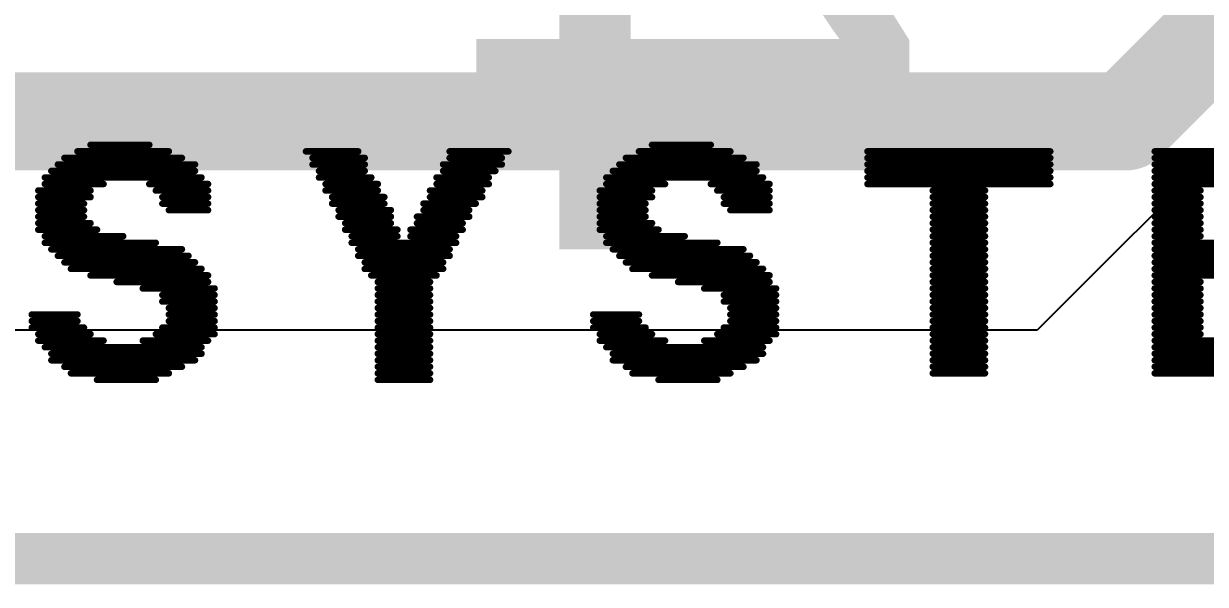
# Model space of a CAD drawing. Header units: millimetres. Extents: x 0.99 to 6.96, y 0.76 to 5.84.
# Drawn here: x 1.5677 to 1.7487, y 3.1831 to 3.269 of the extents above; entities that cross this region are included whole.
import ezdxf

# ---------------------------------------------------------------- set-up
doc = ezdxf.new("R2010")
doc.units = ezdxf.units.MM
doc.header["$MEASUREMENT"] = 0
for name, color, linetype in [('BottomLayer', 5, 'Continuous'), ('BottomOverlay', 54, 'Continuous'), ('TopOverlay', 2, 'Continuous')]:
    doc.layers.add(name, color=color, linetype=linetype)

msp = doc.modelspace()

# ---------------------------------------------------------------- linework, layer by layer
at = {"layer": 'BottomLayer'}
for p, q in [((1.78098, 3.28001), (1.72298, 3.22201)), ((1.72298, 3.22201), (1.53998, 3.22201))]:
    msp.add_line(p, q, dxfattribs=at)
at = {"layer": 'BottomLayer', "const_width": 0.015}
for points in [[(1.7366, 3.254), (1.774, 3.29141)], [(1.51498, 3.254), (1.7366, 3.254)]]:
    msp.add_lwpolyline(points, dxfattribs=at)
at = {"layer": 'BottomLayer', "const_width": 0.0075}
msp.add_lwpolyline([(1.73285, 3.254, 1), (1.74035, 3.254, 1)], format="xyb", close=True, dxfattribs=at)
msp.add_lwpolyline([(1.73285, 3.254, 1), (1.74035, 3.254, 1)], format="xyb", close=True, dxfattribs=at)
at = {"layer": 'TopOverlay'}
for points, const_width in [([(1.57798, 3.25041), (1.58698, 3.25041)], 0.001), ([(1.66398, 3.25041), (1.67298, 3.25041)], 0.001), ([(1.57598, 3.24941), (1.58998, 3.24941)], 0.001), ([(1.61098, 3.24941), (1.61898, 3.24941)], 0.001), ([(1.63298, 3.24941), (1.64198, 3.24941)], 0.001), ([(1.66198, 3.24941), (1.67598, 3.24941)], 0.001), ([(1.69698, 3.24941), (1.72498, 3.24941)], 0.001), ([(1.74098, 3.24941), (1.76398, 3.24941)], 0.001), ([(1.57298, 3.24741), (1.59398, 3.24741)], 0.001), ([(1.57398, 3.24841), (1.59198, 3.24841)], 0.001), ([(1.61198, 3.24841), (1.61998, 3.24841)], 0.001), ([(1.61198, 3.24741), (1.61998, 3.24741)], 0.001), ([(1.63198, 3.24741), (1.64098, 3.24741)], 0.001), ([(1.63298, 3.24841), (1.64098, 3.24841)], 0.001), ([(1.65898, 3.24741), (1.67998, 3.24741)], 0.001), ([(1.65998, 3.24841), (1.67798, 3.24841)], 0.001), ([(1.69698, 3.24841), (1.72498, 3.24841)], 0.001), ([(1.69698, 3.24741), (1.72498, 3.24741)], 0.001), ([(1.74098, 3.24841), (1.76398, 3.24841)], 0.001), ([(1.74098, 3.24741), (1.76398, 3.24741)], 0.001), ([(1.57098, 3.24541), (1.59498, 3.24541)], 0.001), ([(1.57198, 3.24641), (1.59398, 3.24641)], 0.001), ([(1.61298, 3.24641), (1.61998, 3.24641)], 0.001), ([(1.61298, 3.24541), (1.62098, 3.24541)], 0.001), ([(1.63098, 3.24541), (1.63898, 3.24541)], 0.001), ([(1.63198, 3.24641), (1.63998, 3.24641)], 0.001), ([(1.65698, 3.24541), (1.68098, 3.24541)], 0.001), ([(1.65798, 3.24641), (1.67998, 3.24641)], 0.001), ([(1.69698, 3.24641), (1.72498, 3.24641)], 0.001), ([(1.69698, 3.24541), (1.72498, 3.24541)], 0.001), ([(1.74098, 3.24641), (1.76398, 3.24641)], 0.001), ([(1.74098, 3.24541), (1.76398, 3.24541)], 0.001), ([(1.56998, 3.24341), (1.57798, 3.24341)], 0.001), ([(1.57098, 3.24441), (1.57998, 3.24441)], 0.001), ([(1.58698, 3.24441), (1.59598, 3.24441)], 0.001), ([(1.58798, 3.24341), (1.59598, 3.24341)], 0.001), ([(1.61398, 3.24441), (1.62198, 3.24441)], 0.001), ([(1.61398, 3.24341), (1.62198, 3.24341)], 0.001), ([(1.62998, 3.24341), (1.63798, 3.24341)], 0.001), ([(1.63098, 3.24441), (1.63898, 3.24441)], 0.001), ([(1.65598, 3.24341), (1.66398, 3.24341)], 0.001), ([(1.65698, 3.24441), (1.66598, 3.24441)], 0.001), ([(1.67298, 3.24441), (1.68198, 3.24441)], 0.001), ([(1.67398, 3.24341), (1.68198, 3.24341)], 0.001), ([(1.69698, 3.24441), (1.72498, 3.24441)], 0.001), ([(1.70698, 3.24341), (1.71498, 3.24341)], 0.001), ([(1.74098, 3.24441), (1.76398, 3.24441)], 0.001), ([(1.74098, 3.24341), (1.74798, 3.24341)], 0.001), ([(1.56998, 3.24241), (1.57798, 3.24241)], 0.001), ([(1.56998, 3.24141), (1.57698, 3.24141)], 0.001), ([(1.58898, 3.24241), (1.59598, 3.24241)], 0.001), ([(1.58898, 3.24141), (1.59598, 3.24141)], 0.001), ([(1.61498, 3.24241), (1.62298, 3.24241)], 0.001), ([(1.61498, 3.24141), (1.62298, 3.24141)], 0.001), ([(1.62898, 3.24141), (1.63698, 3.24141)], 0.001), ([(1.62998, 3.24241), (1.63798, 3.24241)], 0.001), ([(1.65598, 3.24241), (1.66398, 3.24241)], 0.001), ([(1.65598, 3.24141), (1.66298, 3.24141)], 0.001), ([(1.67498, 3.24241), (1.68198, 3.24241)], 0.001), ([(1.67498, 3.24141), (1.68198, 3.24141)], 0.001), ([(1.70698, 3.24241), (1.71498, 3.24241)], 0.001), ([(1.70698, 3.24141), (1.71498, 3.24141)], 0.001), ([(1.74098, 3.24241), (1.74798, 3.24241)], 0.001), ([(1.74098, 3.24141), (1.74798, 3.24141)], 0.001), ([(1.56998, 3.24041), (1.57698, 3.24041)], 0.001), ([(1.56998, 3.23941), (1.57698, 3.23941)], 0.001), ([(1.58998, 3.24041), (1.59598, 3.24041)], 0.001), ([(1.61598, 3.24041), (1.62398, 3.24041)], 0.001), ([(1.61598, 3.23941), (1.62398, 3.23941)], 0.001), ([(1.62798, 3.23941), (1.63598, 3.23941)], 0.001), ([(1.62898, 3.24041), (1.63598, 3.24041)], 0.001), ([(1.65598, 3.24041), (1.66298, 3.24041)], 0.001), ([(1.65598, 3.23941), (1.66298, 3.23941)], 0.001), ([(1.67598, 3.24041), (1.68198, 3.24041)], 0.001), ([(1.70698, 3.24041), (1.71498, 3.24041)], 0.001), ([(1.70698, 3.23941), (1.71498, 3.23941)], 0.001), ([(1.74098, 3.24041), (1.74798, 3.24041)], 0.001), ([(1.74098, 3.23941), (1.74798, 3.23941)], 0.001), ([(1.56998, 3.23841), (1.57798, 3.23841)], 0.001), ([(1.61698, 3.23841), (1.62398, 3.23841)], 0.001), ([(1.62798, 3.23841), (1.63498, 3.23841)], 0.001), ([(1.65598, 3.23841), (1.66398, 3.23841)], 0.001), ([(1.70698, 3.23841), (1.71498, 3.23841)], 0.001), ([(1.74098, 3.23841), (1.74798, 3.23841)], 0.001), ([(1.56998, 3.23741), (1.57898, 3.23741)], 0.001), ([(1.57098, 3.23641), (1.58298, 3.23641)], 0.001), ([(1.61698, 3.23741), (1.62498, 3.23741)], 0.001), ([(1.61798, 3.23641), (1.62498, 3.23641)], 0.001), ([(1.62698, 3.23741), (1.63498, 3.23741)], 0.001), ([(1.62698, 3.23641), (1.63398, 3.23641)], 0.001), ([(1.65598, 3.23741), (1.66498, 3.23741)], 0.001), ([(1.65698, 3.23641), (1.66898, 3.23641)], 0.001), ([(1.70698, 3.23741), (1.71498, 3.23741)], 0.001), ([(1.70698, 3.23641), (1.71498, 3.23641)], 0.001), ([(1.74098, 3.23741), (1.74798, 3.23741)], 0.001), ([(1.74098, 3.23641), (1.74798, 3.23641)], 0.001), ([(1.57098, 3.23541), (1.58798, 3.23541)], 0.001), ([(1.57198, 3.23441), (1.59198, 3.23441)], 0.001), ([(1.61798, 3.23541), (1.63398, 3.23541)], 0.001), ([(1.61898, 3.23441), (1.63298, 3.23441)], 0.001), ([(1.65698, 3.23541), (1.67398, 3.23541)], 0.001), ([(1.65798, 3.23441), (1.67798, 3.23441)], 0.001), ([(1.70698, 3.23541), (1.71498, 3.23541)], 0.001), ([(1.70698, 3.23441), (1.71498, 3.23441)], 0.001), ([(1.74098, 3.23541), (1.76298, 3.23541)], 0.001), ([(1.74098, 3.23441), (1.76298, 3.23441)], 0.001), ([(1.57298, 3.23341), (1.59298, 3.23341)], 0.001), ([(1.57398, 3.23241), (1.59398, 3.23241)], 0.001), ([(1.61898, 3.23341), (1.63298, 3.23341)], 0.001), ([(1.61998, 3.23241), (1.63198, 3.23241)], 0.001), ([(1.65898, 3.23341), (1.67898, 3.23341)], 0.001), ([(1.65998, 3.23241), (1.67998, 3.23241)], 0.001), ([(1.70698, 3.23341), (1.71498, 3.23341)], 0.001), ([(1.70698, 3.23241), (1.71498, 3.23241)], 0.001), ([(1.74098, 3.23341), (1.76298, 3.23341)], 0.001), ([(1.74098, 3.23241), (1.76298, 3.23241)], 0.001), ([(1.57498, 3.23141), (1.59498, 3.23141)], 0.001), ([(1.57798, 3.23041), (1.59598, 3.23041)], 0.001), ([(1.61998, 3.23141), (1.63198, 3.23141)], 0.001), ([(1.62098, 3.23041), (1.63098, 3.23041)], 0.001), ([(1.66098, 3.23141), (1.68098, 3.23141)], 0.001), ([(1.66398, 3.23041), (1.68198, 3.23041)], 0.001), ([(1.70698, 3.23141), (1.71498, 3.23141)], 0.001), ([(1.70698, 3.23041), (1.71498, 3.23041)], 0.001), ([(1.74098, 3.23141), (1.76298, 3.23141)], 0.001), ([(1.74098, 3.23041), (1.76298, 3.23041)], 0.001), ([(1.58198, 3.22941), (1.59598, 3.22941)], 0.001), ([(1.62198, 3.22941), (1.62998, 3.22941)], 0.001), ([(1.66798, 3.22941), (1.68198, 3.22941)], 0.001), ([(1.70698, 3.22941), (1.71498, 3.22941)], 0.001), ([(1.74098, 3.22941), (1.74798, 3.22941)], 0.001), ([(1.58598, 3.22841), (1.59698, 3.22841)], 0.001), ([(1.58898, 3.22741), (1.59698, 3.22741)], 0.001), ([(1.62198, 3.22841), (1.62998, 3.22841)], 0.001), ([(1.62198, 3.22741), (1.62998, 3.22741)], 0.001), ([(1.67198, 3.22841), (1.68298, 3.22841)], 0.001), ([(1.67498, 3.22741), (1.68298, 3.22741)], 0.001), ([(1.70698, 3.22841), (1.71498, 3.22841)], 0.001), ([(1.70698, 3.22741), (1.71498, 3.22741)], 0.001), ([(1.74098, 3.22841), (1.74798, 3.22841)], 0.001), ([(1.74098, 3.22741), (1.74798, 3.22741)], 0.001), ([(1.58898, 3.22641), (1.59698, 3.22641)], 0.001), ([(1.58998, 3.22541), (1.59698, 3.22541)], 0.001), ([(1.62198, 3.22641), (1.62998, 3.22641)], 0.001), ([(1.62198, 3.22541), (1.62998, 3.22541)], 0.001), ([(1.67498, 3.22641), (1.68298, 3.22641)], 0.001), ([(1.67598, 3.22541), (1.68298, 3.22541)], 0.001), ([(1.70698, 3.22641), (1.71498, 3.22641)], 0.001), ([(1.70698, 3.22541), (1.71498, 3.22541)], 0.001), ([(1.74098, 3.22641), (1.74798, 3.22641)], 0.001), ([(1.74098, 3.22541), (1.74798, 3.22541)], 0.001), ([(1.56898, 3.22441), (1.57598, 3.22441)], 0.001), ([(1.56898, 3.22341), (1.57598, 3.22341)], 0.001), ([(1.58998, 3.22441), (1.59698, 3.22441)], 0.001), ([(1.58998, 3.22341), (1.59698, 3.22341)], 0.001), ([(1.62198, 3.22441), (1.62998, 3.22441)], 0.001), ([(1.62198, 3.22341), (1.62998, 3.22341)], 0.001), ([(1.65498, 3.22441), (1.66198, 3.22441)], 0.001), ([(1.65498, 3.22341), (1.66198, 3.22341)], 0.001), ([(1.67598, 3.22441), (1.68298, 3.22441)], 0.001), ([(1.67598, 3.22341), (1.68298, 3.22341)], 0.001), ([(1.70698, 3.22441), (1.71498, 3.22441)], 0.001), ([(1.70698, 3.22341), (1.71498, 3.22341)], 0.001), ([(1.74098, 3.22441), (1.74798, 3.22441)], 0.001), ([(1.74098, 3.22341), (1.74798, 3.22341)], 0.001), ([(1.56898, 3.22241), (1.57698, 3.22241)], 0.001), ([(1.56998, 3.22141), (1.57798, 3.22141)], 0.001), ([(1.58798, 3.22141), (1.59698, 3.22141)], 0.001), ([(1.58898, 3.22241), (1.59698, 3.22241)], 0.001), ([(1.62198, 3.22241), (1.62998, 3.22241)], 0.001), ([(1.62198, 3.22141), (1.62998, 3.22141)], 0.001), ([(1.65498, 3.22241), (1.66298, 3.22241)], 0.001), ([(1.65598, 3.22141), (1.66398, 3.22141)], 0.001), ([(1.67398, 3.22141), (1.68298, 3.22141)], 0.001), ([(1.67498, 3.22241), (1.68298, 3.22241)], 0.001), ([(1.70698, 3.22241), (1.71498, 3.22241)], 0.001), ([(1.70698, 3.22141), (1.71498, 3.22141)], 0.001), ([(1.74098, 3.22241), (1.74798, 3.22241)], 0.001), ([(1.74098, 3.22141), (1.74798, 3.22141)], 0.001), ([(1.56998, 3.22041), (1.57998, 3.22041)], 0.001), ([(1.58598, 3.22041), (1.59598, 3.22041)], 0.001), ([(1.62198, 3.22041), (1.62998, 3.22041)], 0.001), ([(1.65598, 3.22041), (1.66598, 3.22041)], 0.001), ([(1.67198, 3.22041), (1.68198, 3.22041)], 0.001), ([(1.70698, 3.22041), (1.71498, 3.22041)], 0.001), ([(1.74098, 3.22041), (1.76398, 3.22041)], 0.001), ([(1.57098, 3.21941), (1.59498, 3.21941)], 0.001), ([(1.57198, 3.21841), (1.59498, 3.21841)], 0.001), ([(1.62198, 3.21941), (1.62998, 3.21941)], 0.001), ([(1.62198, 3.21841), (1.62998, 3.21841)], 0.001), ([(1.65698, 3.21941), (1.68098, 3.21941)], 0.001), ([(1.65798, 3.21841), (1.68098, 3.21841)], 0.001), ([(1.70698, 3.21941), (1.71498, 3.21941)], 0.001), ([(1.70698, 3.21841), (1.71498, 3.21841)], 0.001), ([(1.74098, 3.21941), (1.76398, 3.21941)], 0.001), ([(1.74098, 3.21841), (1.76398, 3.21841)], 0.001), ([(1.57198, 3.21741), (1.59398, 3.21741)], 0.001), ([(1.57398, 3.21641), (1.59198, 3.21641)], 0.001), ([(1.62198, 3.21741), (1.62998, 3.21741)], 0.001), ([(1.62198, 3.21641), (1.62998, 3.21641)], 0.001), ([(1.65798, 3.21741), (1.67998, 3.21741)], 0.001), ([(1.65998, 3.21641), (1.67798, 3.21641)], 0.001), ([(1.70698, 3.21741), (1.71498, 3.21741)], 0.001), ([(1.70698, 3.21641), (1.71498, 3.21641)], 0.001), ([(1.74098, 3.21741), (1.76398, 3.21741)], 0.001), ([(1.74098, 3.21641), (1.76398, 3.21641)], 0.001), ([(1.57498, 3.21541), (1.58998, 3.21541)], 0.001), ([(1.57898, 3.21441), (1.58798, 3.21441)], 0.001), ([(1.62198, 3.21541), (1.62998, 3.21541)], 0.001), ([(1.62198, 3.21441), (1.62998, 3.21441)], 0.001), ([(1.66098, 3.21541), (1.67598, 3.21541)], 0.001), ([(1.66498, 3.21441), (1.67398, 3.21441)], 0.001), ([(1.70698, 3.21541), (1.71498, 3.21541)], 0.001), ([(1.74098, 3.21541), (1.76398, 3.21541)], 0.001), ([(0.99657, 3.18701), (6.67028, 3.18701)], 0.00787)]:
    msp.add_lwpolyline(points, dxfattribs=dict(at, const_width=const_width))
at = {"layer": 'TopOverlay', "const_width": 0.0005}
for points in [[(1.57773, 3.25041, 1), (1.57823, 3.25041, 1)], [(1.58673, 3.25041, 1), (1.58723, 3.25041, 1)], [(1.66373, 3.25041, 1), (1.66423, 3.25041, 1)], [(1.67273, 3.25041, 1), (1.67323, 3.25041, 1)], [(1.57573, 3.24941, 1), (1.57623, 3.24941, 1)], [(1.58973, 3.24941, 1), (1.59023, 3.24941, 1)], [(1.61073, 3.24941, 1), (1.61123, 3.24941, 1)], [(1.61873, 3.24941, 1), (1.61923, 3.24941, 1)], [(1.63273, 3.24941, 1), (1.63323, 3.24941, 1)], [(1.64173, 3.24941, 1), (1.64223, 3.24941, 1)], [(1.66173, 3.24941, 1), (1.66223, 3.24941, 1)], [(1.67573, 3.24941, 1), (1.67623, 3.24941, 1)], [(1.69673, 3.24941, 1), (1.69723, 3.24941, 1)], [(1.72473, 3.24941, 1), (1.72523, 3.24941, 1)], [(1.74073, 3.24941, 1), (1.74123, 3.24941, 1)], [(1.57273, 3.24741, 1), (1.57323, 3.24741, 1)], [(1.57373, 3.24841, 1), (1.57423, 3.24841, 1)], [(1.59173, 3.24841, 1), (1.59223, 3.24841, 1)], [(1.59373, 3.24741, 1), (1.59423, 3.24741, 1)], [(1.61173, 3.24841, 1), (1.61223, 3.24841, 1)], [(1.61173, 3.24741, 1), (1.61223, 3.24741, 1)], [(1.61973, 3.24841, 1), (1.62023, 3.24841, 1)], [(1.61973, 3.24741, 1), (1.62023, 3.24741, 1)], [(1.63173, 3.24741, 1), (1.63223, 3.24741, 1)], [(1.63273, 3.24841, 1), (1.63323, 3.24841, 1)], [(1.64073, 3.24841, 1), (1.64123, 3.24841, 1)], [(1.64073, 3.24741, 1), (1.64123, 3.24741, 1)], [(1.65873, 3.24741, 1), (1.65923, 3.24741, 1)], [(1.65973, 3.24841, 1), (1.66023, 3.24841, 1)], [(1.67773, 3.24841, 1), (1.67823, 3.24841, 1)], [(1.67973, 3.24741, 1), (1.68023, 3.24741, 1)], [(1.69673, 3.24841, 1), (1.69723, 3.24841, 1)], [(1.69673, 3.24741, 1), (1.69723, 3.24741, 1)], [(1.72473, 3.24841, 1), (1.72523, 3.24841, 1)], [(1.72473, 3.24741, 1), (1.72523, 3.24741, 1)], [(1.74073, 3.24841, 1), (1.74123, 3.24841, 1)], [(1.74073, 3.24741, 1), (1.74123, 3.24741, 1)], [(1.57073, 3.24541, 1), (1.57123, 3.24541, 1)], [(1.57173, 3.24641, 1), (1.57223, 3.24641, 1)], [(1.59373, 3.24641, 1), (1.59423, 3.24641, 1)], [(1.59473, 3.24541, 1), (1.59523, 3.24541, 1)], [(1.61273, 3.24641, 1), (1.61323, 3.24641, 1)], [(1.61273, 3.24541, 1), (1.61323, 3.24541, 1)], [(1.61973, 3.24641, 1), (1.62023, 3.24641, 1)], [(1.62073, 3.24541, 1), (1.62123, 3.24541, 1)], [(1.63073, 3.24541, 1), (1.63123, 3.24541, 1)], [(1.63173, 3.24641, 1), (1.63223, 3.24641, 1)], [(1.63873, 3.24541, 1), (1.63923, 3.24541, 1)], [(1.63973, 3.24641, 1), (1.64023, 3.24641, 1)], [(1.65673, 3.24541, 1), (1.65723, 3.24541, 1)], [(1.65773, 3.24641, 1), (1.65823, 3.24641, 1)], [(1.67973, 3.24641, 1), (1.68023, 3.24641, 1)], [(1.68073, 3.24541, 1), (1.68123, 3.24541, 1)], [(1.69673, 3.24641, 1), (1.69723, 3.24641, 1)], [(1.69673, 3.24541, 1), (1.69723, 3.24541, 1)], [(1.72473, 3.24641, 1), (1.72523, 3.24641, 1)], [(1.72473, 3.24541, 1), (1.72523, 3.24541, 1)], [(1.74073, 3.24641, 1), (1.74123, 3.24641, 1)], [(1.74073, 3.24541, 1), (1.74123, 3.24541, 1)], [(1.56973, 3.24341, 1), (1.57023, 3.24341, 1)], [(1.57073, 3.24441, 1), (1.57123, 3.24441, 1)], [(1.57773, 3.24341, 1), (1.57823, 3.24341, 1)], [(1.57973, 3.24441, 1), (1.58023, 3.24441, 1)], [(1.58673, 3.24441, 1), (1.58723, 3.24441, 1)], [(1.58773, 3.24341, 1), (1.58823, 3.24341, 1)], [(1.59573, 3.24441, 1), (1.59623, 3.24441, 1)], [(1.59573, 3.24341, 1), (1.59623, 3.24341, 1)], [(1.61373, 3.24441, 1), (1.61423, 3.24441, 1)], [(1.61373, 3.24341, 1), (1.61423, 3.24341, 1)], [(1.62173, 3.24441, 1), (1.62223, 3.24441, 1)], [(1.62173, 3.24341, 1), (1.62223, 3.24341, 1)], [(1.62973, 3.24341, 1), (1.63023, 3.24341, 1)], [(1.63073, 3.24441, 1), (1.63123, 3.24441, 1)], [(1.63773, 3.24341, 1), (1.63823, 3.24341, 1)], [(1.63873, 3.24441, 1), (1.63923, 3.24441, 1)], [(1.65573, 3.24341, 1), (1.65623, 3.24341, 1)], [(1.65673, 3.24441, 1), (1.65723, 3.24441, 1)], [(1.66373, 3.24341, 1), (1.66423, 3.24341, 1)], [(1.66573, 3.24441, 1), (1.66623, 3.24441, 1)], [(1.67273, 3.24441, 1), (1.67323, 3.24441, 1)], [(1.67373, 3.24341, 1), (1.67423, 3.24341, 1)], [(1.68173, 3.24441, 1), (1.68223, 3.24441, 1)], [(1.68173, 3.24341, 1), (1.68223, 3.24341, 1)], [(1.69673, 3.24441, 1), (1.69723, 3.24441, 1)], [(1.70673, 3.24341, 1), (1.70723, 3.24341, 1)], [(1.71473, 3.24341, 1), (1.71523, 3.24341, 1)], [(1.72473, 3.24441, 1), (1.72523, 3.24441, 1)], [(1.74073, 3.24441, 1), (1.74123, 3.24441, 1)], [(1.74073, 3.24341, 1), (1.74123, 3.24341, 1)], [(1.74773, 3.24341, 1), (1.74823, 3.24341, 1)], [(1.56973, 3.24241, 1), (1.57023, 3.24241, 1)], [(1.56973, 3.24141, 1), (1.57023, 3.24141, 1)], [(1.57673, 3.24141, 1), (1.57723, 3.24141, 1)], [(1.57773, 3.24241, 1), (1.57823, 3.24241, 1)], [(1.58873, 3.24241, 1), (1.58923, 3.24241, 1)], [(1.58873, 3.24141, 1), (1.58923, 3.24141, 1)], [(1.59573, 3.24241, 1), (1.59623, 3.24241, 1)], [(1.59573, 3.24141, 1), (1.59623, 3.24141, 1)], [(1.61473, 3.24241, 1), (1.61523, 3.24241, 1)], [(1.61473, 3.24141, 1), (1.61523, 3.24141, 1)], [(1.62273, 3.24241, 1), (1.62323, 3.24241, 1)], [(1.62273, 3.24141, 1), (1.62323, 3.24141, 1)], [(1.62873, 3.24141, 1), (1.62923, 3.24141, 1)], [(1.62973, 3.24241, 1), (1.63023, 3.24241, 1)], [(1.63673, 3.24141, 1), (1.63723, 3.24141, 1)], [(1.63773, 3.24241, 1), (1.63823, 3.24241, 1)], [(1.65573, 3.24241, 1), (1.65623, 3.24241, 1)], [(1.65573, 3.24141, 1), (1.65623, 3.24141, 1)], [(1.66273, 3.24141, 1), (1.66323, 3.24141, 1)], [(1.66373, 3.24241, 1), (1.66423, 3.24241, 1)], [(1.67473, 3.24241, 1), (1.67523, 3.24241, 1)], [(1.67473, 3.24141, 1), (1.67523, 3.24141, 1)], [(1.68173, 3.24241, 1), (1.68223, 3.24241, 1)], [(1.68173, 3.24141, 1), (1.68223, 3.24141, 1)], [(1.70673, 3.24241, 1), (1.70723, 3.24241, 1)], [(1.70673, 3.24141, 1), (1.70723, 3.24141, 1)], [(1.71473, 3.24241, 1), (1.71523, 3.24241, 1)], [(1.71473, 3.24141, 1), (1.71523, 3.24141, 1)], [(1.74073, 3.24241, 1), (1.74123, 3.24241, 1)], [(1.74073, 3.24141, 1), (1.74123, 3.24141, 1)], [(1.74773, 3.24241, 1), (1.74823, 3.24241, 1)], [(1.74773, 3.24141, 1), (1.74823, 3.24141, 1)], [(1.56973, 3.24041, 1), (1.57023, 3.24041, 1)], [(1.56973, 3.23941, 1), (1.57023, 3.23941, 1)], [(1.57673, 3.24041, 1), (1.57723, 3.24041, 1)], [(1.57673, 3.23941, 1), (1.57723, 3.23941, 1)], [(1.58973, 3.24041, 1), (1.59023, 3.24041, 1)], [(1.59573, 3.24041, 1), (1.59623, 3.24041, 1)], [(1.61573, 3.24041, 1), (1.61623, 3.24041, 1)], [(1.61573, 3.23941, 1), (1.61623, 3.23941, 1)], [(1.62373, 3.24041, 1), (1.62423, 3.24041, 1)], [(1.62373, 3.23941, 1), (1.62423, 3.23941, 1)], [(1.62773, 3.23941, 1), (1.62823, 3.23941, 1)], [(1.62873, 3.24041, 1), (1.62923, 3.24041, 1)], [(1.63573, 3.24041, 1), (1.63623, 3.24041, 1)], [(1.63573, 3.23941, 1), (1.63623, 3.23941, 1)], [(1.65573, 3.24041, 1), (1.65623, 3.24041, 1)], [(1.65573, 3.23941, 1), (1.65623, 3.23941, 1)], [(1.66273, 3.24041, 1), (1.66323, 3.24041, 1)], [(1.66273, 3.23941, 1), (1.66323, 3.23941, 1)], [(1.67573, 3.24041, 1), (1.67623, 3.24041, 1)], [(1.68173, 3.24041, 1), (1.68223, 3.24041, 1)], [(1.70673, 3.24041, 1), (1.70723, 3.24041, 1)], [(1.70673, 3.23941, 1), (1.70723, 3.23941, 1)], [(1.71473, 3.24041, 1), (1.71523, 3.24041, 1)], [(1.71473, 3.23941, 1), (1.71523, 3.23941, 1)], [(1.74073, 3.24041, 1), (1.74123, 3.24041, 1)], [(1.74073, 3.23941, 1), (1.74123, 3.23941, 1)], [(1.74773, 3.24041, 1), (1.74823, 3.24041, 1)], [(1.74773, 3.23941, 1), (1.74823, 3.23941, 1)], [(1.56973, 3.23841, 1), (1.57023, 3.23841, 1)], [(1.57773, 3.23841, 1), (1.57823, 3.23841, 1)], [(1.61673, 3.23841, 1), (1.61723, 3.23841, 1)], [(1.62373, 3.23841, 1), (1.62423, 3.23841, 1)], [(1.62773, 3.23841, 1), (1.62823, 3.23841, 1)], [(1.63473, 3.23841, 1), (1.63523, 3.23841, 1)], [(1.65573, 3.23841, 1), (1.65623, 3.23841, 1)], [(1.66373, 3.23841, 1), (1.66423, 3.23841, 1)], [(1.70673, 3.23841, 1), (1.70723, 3.23841, 1)], [(1.71473, 3.23841, 1), (1.71523, 3.23841, 1)], [(1.74073, 3.23841, 1), (1.74123, 3.23841, 1)], [(1.74773, 3.23841, 1), (1.74823, 3.23841, 1)], [(1.56973, 3.23741, 1), (1.57023, 3.23741, 1)], [(1.57073, 3.23641, 1), (1.57123, 3.23641, 1)], [(1.57873, 3.23741, 1), (1.57923, 3.23741, 1)], [(1.58273, 3.23641, 1), (1.58323, 3.23641, 1)], [(1.61673, 3.23741, 1), (1.61723, 3.23741, 1)], [(1.61773, 3.23641, 1), (1.61823, 3.23641, 1)], [(1.62473, 3.23741, 1), (1.62523, 3.23741, 1)], [(1.62473, 3.23641, 1), (1.62523, 3.23641, 1)], [(1.62673, 3.23741, 1), (1.62723, 3.23741, 1)], [(1.62673, 3.23641, 1), (1.62723, 3.23641, 1)], [(1.63373, 3.23641, 1), (1.63423, 3.23641, 1)], [(1.63473, 3.23741, 1), (1.63523, 3.23741, 1)], [(1.65573, 3.23741, 1), (1.65623, 3.23741, 1)], [(1.65673, 3.23641, 1), (1.65723, 3.23641, 1)], [(1.66473, 3.23741, 1), (1.66523, 3.23741, 1)], [(1.66873, 3.23641, 1), (1.66923, 3.23641, 1)], [(1.70673, 3.23741, 1), (1.70723, 3.23741, 1)], [(1.70673, 3.23641, 1), (1.70723, 3.23641, 1)], [(1.71473, 3.23741, 1), (1.71523, 3.23741, 1)], [(1.71473, 3.23641, 1), (1.71523, 3.23641, 1)], [(1.74073, 3.23741, 1), (1.74123, 3.23741, 1)], [(1.74073, 3.23641, 1), (1.74123, 3.23641, 1)], [(1.74773, 3.23741, 1), (1.74823, 3.23741, 1)], [(1.74773, 3.23641, 1), (1.74823, 3.23641, 1)], [(1.57073, 3.23541, 1), (1.57123, 3.23541, 1)], [(1.57173, 3.23441, 1), (1.57223, 3.23441, 1)], [(1.58773, 3.23541, 1), (1.58823, 3.23541, 1)], [(1.59173, 3.23441, 1), (1.59223, 3.23441, 1)], [(1.61773, 3.23541, 1), (1.61823, 3.23541, 1)], [(1.61873, 3.23441, 1), (1.61923, 3.23441, 1)], [(1.63273, 3.23441, 1), (1.63323, 3.23441, 1)], [(1.63373, 3.23541, 1), (1.63423, 3.23541, 1)], [(1.65673, 3.23541, 1), (1.65723, 3.23541, 1)], [(1.65773, 3.23441, 1), (1.65823, 3.23441, 1)], [(1.67373, 3.23541, 1), (1.67423, 3.23541, 1)], [(1.67773, 3.23441, 1), (1.67823, 3.23441, 1)], [(1.70673, 3.23541, 1), (1.70723, 3.23541, 1)], [(1.70673, 3.23441, 1), (1.70723, 3.23441, 1)], [(1.71473, 3.23541, 1), (1.71523, 3.23541, 1)], [(1.71473, 3.23441, 1), (1.71523, 3.23441, 1)], [(1.74073, 3.23541, 1), (1.74123, 3.23541, 1)], [(1.74073, 3.23441, 1), (1.74123, 3.23441, 1)], [(1.57273, 3.23341, 1), (1.57323, 3.23341, 1)], [(1.57373, 3.23241, 1), (1.57423, 3.23241, 1)], [(1.59273, 3.23341, 1), (1.59323, 3.23341, 1)], [(1.59373, 3.23241, 1), (1.59423, 3.23241, 1)], [(1.61873, 3.23341, 1), (1.61923, 3.23341, 1)], [(1.61973, 3.23241, 1), (1.62023, 3.23241, 1)], [(1.63173, 3.23241, 1), (1.63223, 3.23241, 1)], [(1.63273, 3.23341, 1), (1.63323, 3.23341, 1)], [(1.65873, 3.23341, 1), (1.65923, 3.23341, 1)], [(1.65973, 3.23241, 1), (1.66023, 3.23241, 1)], [(1.67873, 3.23341, 1), (1.67923, 3.23341, 1)], [(1.67973, 3.23241, 1), (1.68023, 3.23241, 1)], [(1.70673, 3.23341, 1), (1.70723, 3.23341, 1)], [(1.70673, 3.23241, 1), (1.70723, 3.23241, 1)], [(1.71473, 3.23341, 1), (1.71523, 3.23341, 1)], [(1.71473, 3.23241, 1), (1.71523, 3.23241, 1)], [(1.74073, 3.23341, 1), (1.74123, 3.23341, 1)], [(1.74073, 3.23241, 1), (1.74123, 3.23241, 1)], [(1.57473, 3.23141, 1), (1.57523, 3.23141, 1)], [(1.57773, 3.23041, 1), (1.57823, 3.23041, 1)], [(1.59473, 3.23141, 1), (1.59523, 3.23141, 1)], [(1.59573, 3.23041, 1), (1.59623, 3.23041, 1)], [(1.61973, 3.23141, 1), (1.62023, 3.23141, 1)], [(1.62073, 3.23041, 1), (1.62123, 3.23041, 1)], [(1.63073, 3.23041, 1), (1.63123, 3.23041, 1)], [(1.63173, 3.23141, 1), (1.63223, 3.23141, 1)], [(1.66073, 3.23141, 1), (1.66123, 3.23141, 1)], [(1.66373, 3.23041, 1), (1.66423, 3.23041, 1)], [(1.68073, 3.23141, 1), (1.68123, 3.23141, 1)], [(1.68173, 3.23041, 1), (1.68223, 3.23041, 1)], [(1.70673, 3.23141, 1), (1.70723, 3.23141, 1)], [(1.70673, 3.23041, 1), (1.70723, 3.23041, 1)], [(1.71473, 3.23141, 1), (1.71523, 3.23141, 1)], [(1.71473, 3.23041, 1), (1.71523, 3.23041, 1)], [(1.74073, 3.23141, 1), (1.74123, 3.23141, 1)], [(1.74073, 3.23041, 1), (1.74123, 3.23041, 1)], [(1.58173, 3.22941, 1), (1.58223, 3.22941, 1)], [(1.59573, 3.22941, 1), (1.59623, 3.22941, 1)], [(1.62173, 3.22941, 1), (1.62223, 3.22941, 1)], [(1.62973, 3.22941, 1), (1.63023, 3.22941, 1)], [(1.66773, 3.22941, 1), (1.66823, 3.22941, 1)], [(1.68173, 3.22941, 1), (1.68223, 3.22941, 1)], [(1.70673, 3.22941, 1), (1.70723, 3.22941, 1)], [(1.71473, 3.22941, 1), (1.71523, 3.22941, 1)], [(1.74073, 3.22941, 1), (1.74123, 3.22941, 1)], [(1.74773, 3.22941, 1), (1.74823, 3.22941, 1)], [(1.58573, 3.22841, 1), (1.58623, 3.22841, 1)], [(1.58873, 3.22741, 1), (1.58923, 3.22741, 1)], [(1.59673, 3.22841, 1), (1.59723, 3.22841, 1)], [(1.59673, 3.22741, 1), (1.59723, 3.22741, 1)], [(1.62173, 3.22841, 1), (1.62223, 3.22841, 1)], [(1.62173, 3.22741, 1), (1.62223, 3.22741, 1)], [(1.62973, 3.22841, 1), (1.63023, 3.22841, 1)], [(1.62973, 3.22741, 1), (1.63023, 3.22741, 1)], [(1.67173, 3.22841, 1), (1.67223, 3.22841, 1)], [(1.67473, 3.22741, 1), (1.67523, 3.22741, 1)], [(1.68273, 3.22841, 1), (1.68323, 3.22841, 1)], [(1.68273, 3.22741, 1), (1.68323, 3.22741, 1)], [(1.70673, 3.22841, 1), (1.70723, 3.22841, 1)], [(1.70673, 3.22741, 1), (1.70723, 3.22741, 1)], [(1.71473, 3.22841, 1), (1.71523, 3.22841, 1)], [(1.71473, 3.22741, 1), (1.71523, 3.22741, 1)], [(1.74073, 3.22841, 1), (1.74123, 3.22841, 1)], [(1.74073, 3.22741, 1), (1.74123, 3.22741, 1)], [(1.74773, 3.22841, 1), (1.74823, 3.22841, 1)], [(1.74773, 3.22741, 1), (1.74823, 3.22741, 1)], [(1.58873, 3.22641, 1), (1.58923, 3.22641, 1)], [(1.58973, 3.22541, 1), (1.59023, 3.22541, 1)], [(1.59673, 3.22641, 1), (1.59723, 3.22641, 1)], [(1.59673, 3.22541, 1), (1.59723, 3.22541, 1)], [(1.62173, 3.22641, 1), (1.62223, 3.22641, 1)], [(1.62173, 3.22541, 1), (1.62223, 3.22541, 1)], [(1.62973, 3.22641, 1), (1.63023, 3.22641, 1)], [(1.62973, 3.22541, 1), (1.63023, 3.22541, 1)], [(1.67473, 3.22641, 1), (1.67523, 3.22641, 1)], [(1.67573, 3.22541, 1), (1.67623, 3.22541, 1)], [(1.68273, 3.22641, 1), (1.68323, 3.22641, 1)], [(1.68273, 3.22541, 1), (1.68323, 3.22541, 1)], [(1.70673, 3.22641, 1), (1.70723, 3.22641, 1)], [(1.70673, 3.22541, 1), (1.70723, 3.22541, 1)], [(1.71473, 3.22641, 1), (1.71523, 3.22641, 1)], [(1.71473, 3.22541, 1), (1.71523, 3.22541, 1)], [(1.74073, 3.22641, 1), (1.74123, 3.22641, 1)], [(1.74073, 3.22541, 1), (1.74123, 3.22541, 1)], [(1.74773, 3.22641, 1), (1.74823, 3.22641, 1)], [(1.74773, 3.22541, 1), (1.74823, 3.22541, 1)], [(1.56873, 3.22441, 1), (1.56923, 3.22441, 1)], [(1.56873, 3.22341, 1), (1.56923, 3.22341, 1)], [(1.57573, 3.22441, 1), (1.57623, 3.22441, 1)], [(1.57573, 3.22341, 1), (1.57623, 3.22341, 1)], [(1.58973, 3.22441, 1), (1.59023, 3.22441, 1)], [(1.58973, 3.22341, 1), (1.59023, 3.22341, 1)], [(1.59673, 3.22441, 1), (1.59723, 3.22441, 1)], [(1.59673, 3.22341, 1), (1.59723, 3.22341, 1)], [(1.62173, 3.22441, 1), (1.62223, 3.22441, 1)], [(1.62173, 3.22341, 1), (1.62223, 3.22341, 1)], [(1.62973, 3.22441, 1), (1.63023, 3.22441, 1)], [(1.62973, 3.22341, 1), (1.63023, 3.22341, 1)], [(1.65473, 3.22441, 1), (1.65523, 3.22441, 1)], [(1.65473, 3.22341, 1), (1.65523, 3.22341, 1)], [(1.66173, 3.22441, 1), (1.66223, 3.22441, 1)], [(1.66173, 3.22341, 1), (1.66223, 3.22341, 1)], [(1.67573, 3.22441, 1), (1.67623, 3.22441, 1)], [(1.67573, 3.22341, 1), (1.67623, 3.22341, 1)], [(1.68273, 3.22441, 1), (1.68323, 3.22441, 1)], [(1.68273, 3.22341, 1), (1.68323, 3.22341, 1)], [(1.70673, 3.22441, 1), (1.70723, 3.22441, 1)], [(1.70673, 3.22341, 1), (1.70723, 3.22341, 1)], [(1.71473, 3.22441, 1), (1.71523, 3.22441, 1)], [(1.71473, 3.22341, 1), (1.71523, 3.22341, 1)], [(1.74073, 3.22441, 1), (1.74123, 3.22441, 1)], [(1.74073, 3.22341, 1), (1.74123, 3.22341, 1)], [(1.74773, 3.22441, 1), (1.74823, 3.22441, 1)], [(1.74773, 3.22341, 1), (1.74823, 3.22341, 1)], [(1.56873, 3.22241, 1), (1.56923, 3.22241, 1)], [(1.56973, 3.22141, 1), (1.57023, 3.22141, 1)], [(1.57673, 3.22241, 1), (1.57723, 3.22241, 1)], [(1.57773, 3.22141, 1), (1.57823, 3.22141, 1)], [(1.58773, 3.22141, 1), (1.58823, 3.22141, 1)], [(1.58873, 3.22241, 1), (1.58923, 3.22241, 1)], [(1.59673, 3.22241, 1), (1.59723, 3.22241, 1)], [(1.59673, 3.22141, 1), (1.59723, 3.22141, 1)], [(1.62173, 3.22241, 1), (1.62223, 3.22241, 1)], [(1.62173, 3.22141, 1), (1.62223, 3.22141, 1)], [(1.62973, 3.22241, 1), (1.63023, 3.22241, 1)], [(1.62973, 3.22141, 1), (1.63023, 3.22141, 1)], [(1.65473, 3.22241, 1), (1.65523, 3.22241, 1)], [(1.65573, 3.22141, 1), (1.65623, 3.22141, 1)], [(1.66273, 3.22241, 1), (1.66323, 3.22241, 1)], [(1.66373, 3.22141, 1), (1.66423, 3.22141, 1)], [(1.67373, 3.22141, 1), (1.67423, 3.22141, 1)], [(1.67473, 3.22241, 1), (1.67523, 3.22241, 1)], [(1.68273, 3.22241, 1), (1.68323, 3.22241, 1)], [(1.68273, 3.22141, 1), (1.68323, 3.22141, 1)], [(1.70673, 3.22241, 1), (1.70723, 3.22241, 1)], [(1.70673, 3.22141, 1), (1.70723, 3.22141, 1)], [(1.71473, 3.22241, 1), (1.71523, 3.22241, 1)], [(1.71473, 3.22141, 1), (1.71523, 3.22141, 1)], [(1.74073, 3.22241, 1), (1.74123, 3.22241, 1)], [(1.74073, 3.22141, 1), (1.74123, 3.22141, 1)], [(1.74773, 3.22241, 1), (1.74823, 3.22241, 1)], [(1.74773, 3.22141, 1), (1.74823, 3.22141, 1)], [(1.56973, 3.22041, 1), (1.57023, 3.22041, 1)], [(1.57973, 3.22041, 1), (1.58023, 3.22041, 1)], [(1.58573, 3.22041, 1), (1.58623, 3.22041, 1)], [(1.59573, 3.22041, 1), (1.59623, 3.22041, 1)], [(1.62173, 3.22041, 1), (1.62223, 3.22041, 1)], [(1.62973, 3.22041, 1), (1.63023, 3.22041, 1)], [(1.65573, 3.22041, 1), (1.65623, 3.22041, 1)], [(1.66573, 3.22041, 1), (1.66623, 3.22041, 1)], [(1.67173, 3.22041, 1), (1.67223, 3.22041, 1)], [(1.68173, 3.22041, 1), (1.68223, 3.22041, 1)], [(1.70673, 3.22041, 1), (1.70723, 3.22041, 1)], [(1.71473, 3.22041, 1), (1.71523, 3.22041, 1)], [(1.74073, 3.22041, 1), (1.74123, 3.22041, 1)], [(1.57073, 3.21941, 1), (1.57123, 3.21941, 1)], [(1.57173, 3.21841, 1), (1.57223, 3.21841, 1)], [(1.59473, 3.21941, 1), (1.59523, 3.21941, 1)], [(1.59473, 3.21841, 1), (1.59523, 3.21841, 1)], [(1.62173, 3.21941, 1), (1.62223, 3.21941, 1)], [(1.62173, 3.21841, 1), (1.62223, 3.21841, 1)], [(1.62973, 3.21941, 1), (1.63023, 3.21941, 1)], [(1.62973, 3.21841, 1), (1.63023, 3.21841, 1)], [(1.65673, 3.21941, 1), (1.65723, 3.21941, 1)], [(1.65773, 3.21841, 1), (1.65823, 3.21841, 1)], [(1.68073, 3.21941, 1), (1.68123, 3.21941, 1)], [(1.68073, 3.21841, 1), (1.68123, 3.21841, 1)], [(1.70673, 3.21941, 1), (1.70723, 3.21941, 1)], [(1.70673, 3.21841, 1), (1.70723, 3.21841, 1)], [(1.71473, 3.21941, 1), (1.71523, 3.21941, 1)], [(1.71473, 3.21841, 1), (1.71523, 3.21841, 1)], [(1.74073, 3.21941, 1), (1.74123, 3.21941, 1)], [(1.74073, 3.21841, 1), (1.74123, 3.21841, 1)], [(1.57173, 3.21741, 1), (1.57223, 3.21741, 1)], [(1.57373, 3.21641, 1), (1.57423, 3.21641, 1)], [(1.59173, 3.21641, 1), (1.59223, 3.21641, 1)], [(1.59373, 3.21741, 1), (1.59423, 3.21741, 1)], [(1.62173, 3.21741, 1), (1.62223, 3.21741, 1)], [(1.62173, 3.21641, 1), (1.62223, 3.21641, 1)], [(1.62973, 3.21741, 1), (1.63023, 3.21741, 1)], [(1.62973, 3.21641, 1), (1.63023, 3.21641, 1)], [(1.65773, 3.21741, 1), (1.65823, 3.21741, 1)], [(1.65973, 3.21641, 1), (1.66023, 3.21641, 1)], [(1.67773, 3.21641, 1), (1.67823, 3.21641, 1)], [(1.67973, 3.21741, 1), (1.68023, 3.21741, 1)], [(1.70673, 3.21741, 1), (1.70723, 3.21741, 1)], [(1.70673, 3.21641, 1), (1.70723, 3.21641, 1)], [(1.71473, 3.21741, 1), (1.71523, 3.21741, 1)], [(1.71473, 3.21641, 1), (1.71523, 3.21641, 1)], [(1.74073, 3.21741, 1), (1.74123, 3.21741, 1)], [(1.74073, 3.21641, 1), (1.74123, 3.21641, 1)], [(1.57473, 3.21541, 1), (1.57523, 3.21541, 1)], [(1.57873, 3.21441, 1), (1.57923, 3.21441, 1)], [(1.58773, 3.21441, 1), (1.58823, 3.21441, 1)], [(1.58973, 3.21541, 1), (1.59023, 3.21541, 1)], [(1.62173, 3.21541, 1), (1.62223, 3.21541, 1)], [(1.62173, 3.21441, 1), (1.62223, 3.21441, 1)], [(1.62973, 3.21541, 1), (1.63023, 3.21541, 1)], [(1.62973, 3.21441, 1), (1.63023, 3.21441, 1)], [(1.66073, 3.21541, 1), (1.66123, 3.21541, 1)], [(1.66473, 3.21441, 1), (1.66523, 3.21441, 1)], [(1.67373, 3.21441, 1), (1.67423, 3.21441, 1)], [(1.67573, 3.21541, 1), (1.67623, 3.21541, 1)], [(1.70673, 3.21541, 1), (1.70723, 3.21541, 1)], [(1.71473, 3.21541, 1), (1.71523, 3.21541, 1)], [(1.74073, 3.21541, 1), (1.74123, 3.21541, 1)]]:
    msp.add_lwpolyline(points, format="xyb", close=True, dxfattribs=at)

# ---------------------------------------------------------------- texts
at = {"layer": 'BottomOverlay', "text_generation_flag": 2}
msp.add_text('JP4', height=0.098425, dxfattribs=at).set_placement((1.86, 3.23441))

doc.saveas('drawing.dxf')
